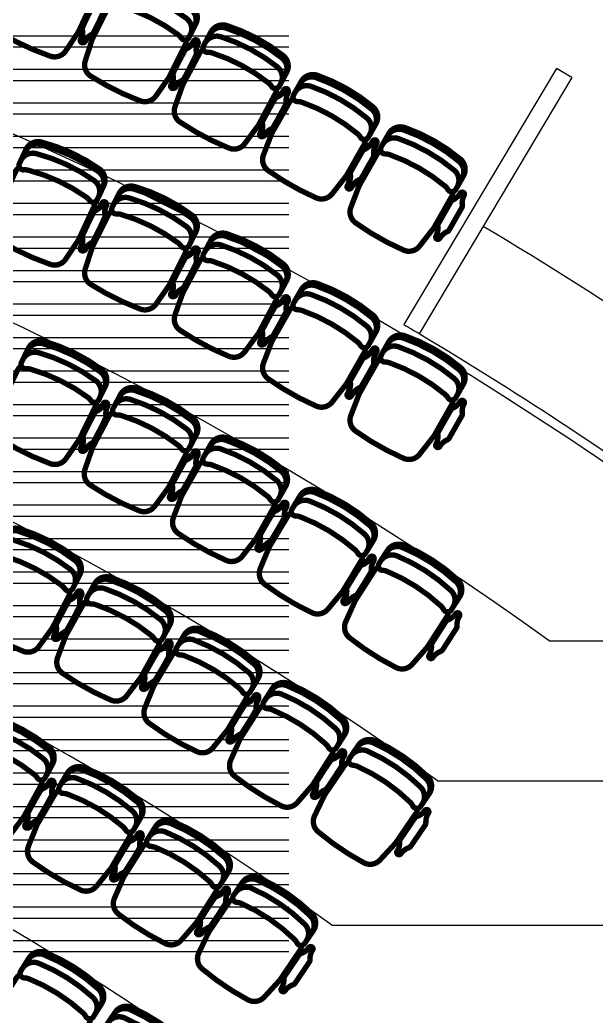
# Model space of a CAD drawing. Header units: metres. Extents: x -331 to 2982, y 362 to 2539.
# Drawn here: x 855.01 to 858.23, y 982.94 to 988.52 of the extents above; entities that cross this region are included whole.
import ezdxf

# ---------------------------------------------------------------- set-up
doc = ezdxf.new("R2010")
doc.units = ezdxf.units.M
doc.layers.add('Pis', color=251, linetype='Continuous')
doc.layers.add('Renato', color=7, linetype='Continuous')

msp = doc.modelspace()

# ---------------------------------------------------------------- hatches: boundary and pattern name
at = {"layer": 'Renato'}
h = msp.add_hatch(dxfattribs=at)
h.set_pattern_fill('ANSI32', color=256, scale=0.5, angle=135)
h.set_pattern_definition([(180, (839.86678, 988.55278), (-1e-17, -0.1875), []), (180, (839.80428, 988.61528), (-1e-17, -0.1875), [])])
h.paths.add_polyline_path([(852.3668, 988.5528), (856.5168, 988.5528), (856.5168, 983.2157), (852.3668, 983.2157)])

# ---------------------------------------------------------------- linework, layer by layer
at = {"layer": 'Pis'}
for p, q in [((857.9709, 985.0423), (858.898, 985.0423)), ((857.3467, 984.2595), (858.893, 984.2595)), ((857.3467, 984.2595), (858.893, 984.2595)), ((856.7567, 983.4521), (858.893, 983.4521)), ((856.7567, 983.4521), (858.893, 983.4521))]:
    msp.add_line(p, q, dxfattribs=at)
at = {"layer": 'Pis', "const_width": 0.03}
for points in [[(855.4291, 988.6622, -0.149389), (855.425, 988.6333), (855.3438, 988.4587, -0.03724), (855.3365, 988.4457), (855.2689, 988.3435, -0.342214), (855.1819, 988.314, -0.051556), (854.9022, 988.4442, -0.342214), (854.8687, 988.5298), (854.9033, 988.6473, -0.03724), (854.9086, 988.6612), (854.9898, 988.8358, -0.149389), (855.0094, 988.8575)], [(855.9648, 988.4327, 0.36261), (855.9426, 988.5263, 0.08991), (855.6233, 988.6855, 0.36261), (855.5352, 988.6469)], [(855.9898, 988.4829, 0.36261), (855.9676, 988.5764, 0.08991), (855.6483, 988.7356, 0.36261), (855.5602, 988.6971)], [(855.9416, 988.4053, -0.149389), (855.9367, 988.3764), (855.8508, 988.2041, -0.03724), (855.8432, 988.1914), (855.7729, 988.091, -0.342214), (855.6851, 988.0639, -0.051556), (855.409, 988.2015, -0.342214), (855.3778, 988.288), (855.4156, 988.4046, -0.03724), (855.4213, 988.4183), (855.5072, 988.5906, -0.149389), (855.5273, 988.6118)], [(856.4968, 988.21, 0.36261), (856.4772, 988.3041, 0.08991), (856.1623, 988.4719, 0.36261), (856.0732, 988.4357)], [(856.4705, 988.1606, 0.36261), (856.4508, 988.2547, 0.08991), (856.136, 988.4224, 0.36261), (856.0469, 988.3863)], [(856.4465, 988.1337, -0.149389), (856.4409, 988.1051), (856.3504, 987.9351, -0.03724), (856.3424, 987.9226), (856.2694, 987.8242, -0.342214), (856.1809, 987.7994, -0.051556), (855.9086, 987.9445, -0.342214), (855.8798, 988.0318), (855.9208, 988.1473, -0.03724), (855.9268, 988.1609), (856.0173, 988.3308, -0.149389), (856.038, 988.3514)], [(856.9959, 987.9228, 0.36261), (856.9788, 988.0174, 0.08991), (856.6686, 988.1937, 0.36261), (856.5786, 988.1599)], [(856.9682, 987.8741, 0.36261), (856.9511, 987.9687, 0.08991), (856.6409, 988.1449, 0.36261), (856.5509, 988.1112)], [(856.9436, 987.848, -0.149389), (856.9372, 987.8194), (856.8421, 987.652, -0.03724), (856.8338, 987.6397), (856.7581, 987.5433, -0.342214), (856.669, 987.5209, -0.051556), (856.4007, 987.6733, -0.342214), (856.3743, 987.7613), (856.4183, 987.8757, -0.03724), (856.4247, 987.8891), (856.5198, 988.0565, -0.149389), (856.5411, 988.0766)], [(857.4848, 987.6303, 0.36261), (857.4676, 987.7249, 0.08991), (857.1574, 987.9012, 0.36261), (857.0674, 987.8674)], [(857.4571, 987.5816, 0.36261), (857.44, 987.6762, 0.08991), (857.1298, 987.8524, 0.36261), (857.0397, 987.8187)], [(855.4752, 987.5761, 0.36261), (855.4504, 987.669, 0.08991), (855.127, 987.8195, 0.36261), (855.04, 987.7786)], [(855.4515, 987.5253, 0.36261), (855.4268, 987.6182, 0.08991), (855.1034, 987.7687, 0.36261), (855.0164, 987.7278)], [(857.4324, 987.5555, -0.149389), (857.426, 987.5269), (857.3309, 987.3595, -0.03724), (857.3226, 987.3472), (857.2469, 987.2508, -0.342214), (857.1578, 987.2284, -0.051556), (856.8896, 987.3808, -0.342214), (856.8631, 987.4688), (856.9072, 987.5832, -0.03724), (856.9136, 987.5966), (857.0087, 987.764, -0.149389), (857.0299, 987.7841)], [(855.4291, 987.4972, -0.149389), (855.425, 987.4683), (855.3438, 987.2937, -0.03724), (855.3365, 987.2807), (855.2689, 987.1785, -0.342214), (855.1819, 987.149, -0.051556), (854.9022, 987.2792, -0.342214), (854.8687, 987.3648), (854.9033, 987.4823, -0.03724), (854.9086, 987.4962), (854.9898, 987.6708, -0.149389), (855.0094, 987.6925)], [(855.9898, 987.3179, 0.36261), (855.9676, 987.4114, 0.08991), (855.6483, 987.5706, 0.36261), (855.5602, 987.5321)], [(855.9648, 987.2677, 0.36261), (855.9426, 987.3613, 0.08991), (855.6233, 987.5205, 0.36261), (855.5352, 987.4819)], [(855.9416, 987.2403, -0.149389), (855.9367, 987.2115), (855.8508, 987.0391, -0.03724), (855.8432, 987.0264), (855.7729, 986.926, -0.342214), (855.6851, 986.8989, -0.051556), (855.409, 987.0365, -0.342214), (855.3778, 987.123), (855.4156, 987.2396, -0.03724), (855.4213, 987.2533), (855.5072, 987.4257, -0.149389), (855.5273, 987.4469)], [(856.4968, 987.045, 0.36261), (856.4772, 987.1391, 0.08991), (856.1623, 987.3069, 0.36261), (856.0732, 987.2708)], [(856.4705, 986.9956, 0.36261), (856.4508, 987.0897, 0.08991), (856.136, 987.2575, 0.36261), (856.0469, 987.2213)], [(856.4465, 986.9688, -0.149389), (856.4409, 986.9401), (856.3504, 986.7702, -0.03724), (856.3424, 986.7576), (856.2694, 986.6592, -0.342214), (856.1809, 986.6344, -0.051556), (855.9086, 986.7795, -0.342214), (855.8798, 986.8668), (855.9208, 986.9823, -0.03724), (855.9268, 986.9959), (856.0173, 987.1658, -0.149389), (856.038, 987.1865)], [(856.9959, 986.7578, 0.36261), (856.9788, 986.8524, 0.08991), (856.6686, 987.0287, 0.36261), (856.5786, 986.9949)], [(856.9682, 986.7091, 0.36261), (856.9511, 986.8037, 0.08991), (856.6409, 986.98, 0.36261), (856.5509, 986.9462)], [(856.9436, 986.683, -0.149389), (856.9372, 986.6544), (856.8421, 986.487, -0.03724), (856.8338, 986.4747), (856.7581, 986.3783, -0.342214), (856.669, 986.3559, -0.051556), (856.4007, 986.5083, -0.342214), (856.3743, 986.5963), (856.4183, 986.7107, -0.03724), (856.4247, 986.7241), (856.5198, 986.8915, -0.149389), (856.5411, 986.9116)], [(857.4848, 986.4653, 0.36261), (857.4676, 986.5599, 0.08991), (857.1574, 986.7362, 0.36261), (857.0674, 986.7024)], [(855.4842, 986.4547, 0.36261), (855.4613, 986.5481, 0.08991), (855.141, 986.7051, 0.36261), (855.0532, 986.666)], [(857.4571, 986.4166, 0.36261), (857.44, 986.5112, 0.08991), (857.1298, 986.6874, 0.36261), (857.0397, 986.6537)], [(855.4595, 986.4044, 0.36261), (855.4366, 986.4978, 0.08991), (855.1163, 986.6548, 0.36261), (855.0285, 986.6157)], [(855.4364, 986.3768, -0.149389), (855.4318, 986.3479), (855.3471, 986.175, -0.03724), (855.3395, 986.1622), (855.2699, 986.0614, -0.342214), (855.1823, 986.0336, -0.051556), (854.9052, 986.1694, -0.342214), (854.8735, 986.2557), (854.9105, 986.3725, -0.03724), (854.9161, 986.3863), (855.0008, 986.5592, -0.149389), (855.0208, 986.5805)], [(857.4324, 986.3905, -0.149389), (857.426, 986.3619), (857.3309, 986.1945, -0.03724), (857.3226, 986.1822), (857.2469, 986.0858, -0.342214), (857.1578, 986.0634, -0.051556), (856.8896, 986.2158, -0.342214), (856.8631, 986.3038), (856.9072, 986.4182, -0.03724), (856.9136, 986.4316), (857.0087, 986.599, -0.149389), (857.0299, 986.6191)], [(855.992, 986.1826, 0.36261), (855.9718, 986.2766, 0.08991), (855.6561, 986.4428, 0.36261), (855.5672, 986.4062)], [(855.9659, 986.133, 0.36261), (855.9457, 986.227, 0.08991), (855.63, 986.3932, 0.36261), (855.5411, 986.3566)], [(855.9421, 986.1061, -0.149389), (855.9366, 986.0774), (855.8469, 985.907, -0.03724), (855.8391, 985.8944), (855.7665, 985.7956, -0.342214), (855.6782, 985.7704, -0.051556), (855.4051, 985.9141, -0.342214), (855.3759, 986.0012), (855.4162, 986.1169, -0.03724), (855.4222, 986.1305), (855.5118, 986.3009, -0.149389), (855.5324, 986.3217)], [(856.4641, 985.8465, 0.36261), (856.4466, 985.941, 0.08991), (856.1358, 986.1162, 0.36261), (856.0459, 986.0821)], [(856.4916, 985.8953, 0.36261), (856.4741, 985.9899, 0.08991), (856.1633, 986.165, 0.36261), (856.0734, 986.1309)], [(856.4395, 985.8203, -0.149389), (856.4332, 985.7917), (856.3387, 985.624, -0.03724), (856.3305, 985.6116), (856.2551, 985.5149, -0.342214), (856.1661, 985.4922, -0.051556), (855.8973, 985.6437, -0.342214), (855.8705, 985.7316), (855.9142, 985.8461, -0.03724), (855.9205, 985.8596), (856.015, 986.0273, -0.149389), (856.0362, 986.0475)], [(856.9821, 985.5932, 0.36261), (856.9674, 985.6882, 0.08991), (856.6617, 985.8722, 0.36261), (856.5709, 985.8407)], [(856.9533, 985.5452, 0.36261), (856.9385, 985.6402, 0.08991), (856.6328, 985.8242, 0.36261), (856.542, 985.7927)], [(856.9279, 985.5197, -0.149389), (856.9208, 985.4913), (856.8216, 985.3264, -0.03724), (856.813, 985.3142), (856.7349, 985.2198, -0.342214), (856.6452, 985.1996, -0.051556), (856.3809, 985.3587, -0.342214), (856.3567, 985.4474), (856.4036, 985.5606, -0.03724), (856.4103, 985.5739), (856.5096, 985.7388, -0.149389), (856.5313, 985.7584)], [(855.3406, 985.3988, 0.36261), (855.3197, 985.4927, 0.08991), (855.0026, 985.6562, 0.36261), (854.914, 985.6188)], [(855.3149, 985.349, 0.36261), (855.294, 985.4429, 0.08991), (854.9769, 985.6064, 0.36261), (854.8883, 985.569)], [(857.4634, 985.2765, 0.36261), (857.4514, 985.3719, 0.08991), (857.1511, 985.5646, 0.36261), (857.0594, 985.5357)], [(855.2913, 985.3219, -0.149389), (855.2861, 985.2931), (855.1979, 985.122, -0.03724), (855.1901, 985.1093), (855.1184, 985.01, -0.342214), (855.0302, 984.984, -0.051556), (854.756, 985.1254, -0.342214), (854.726, 985.2123), (854.7654, 985.3283, -0.03724), (854.7712, 985.342), (854.8595, 985.5131, -0.149389), (854.8799, 985.5341)], [(857.4331, 985.2294, 0.36261), (857.4211, 985.3248, 0.08991), (857.1208, 985.5174, 0.36261), (857.0291, 985.4886)], [(857.4071, 985.2046, -0.149389), (857.3992, 985.1764), (857.2952, 985.0144, -0.03724), (857.2863, 985.0025), (857.2055, 984.9103, -0.342214), (857.1153, 984.8928, -0.051556), (856.8556, 985.0593, -0.342214), (856.834, 985.1486), (856.8841, 985.2605, -0.03724), (856.8912, 985.2736), (856.9952, 985.4356, -0.149389), (857.0174, 985.4545)], [(855.8431, 985.1163, 0.36261), (855.825, 985.2107, 0.08991), (855.513, 985.3837, 0.36261), (855.4233, 985.349)], [(855.8159, 985.0673, 0.36261), (855.7978, 985.1617, 0.08991), (855.4858, 985.3347, 0.36261), (855.3961, 985.3)], [(855.7915, 985.0408, -0.149389), (855.7854, 985.0123), (855.692, 984.8439, -0.03724), (855.6839, 984.8314), (855.6092, 984.7343, -0.342214), (855.5203, 984.711, -0.051556), (855.2505, 984.8606, -0.342214), (855.2231, 984.9484), (855.266, 985.0632, -0.03724), (855.2722, 985.0767), (855.3656, 985.245, -0.149389), (855.3866, 985.2653)], [(856.3363, 984.8179, 0.36261), (856.3211, 984.9128, 0.08991), (856.0144, 985.0952, 0.36261), (855.9237, 985.0632)], [(856.3077, 984.7697, 0.36261), (856.2924, 984.8646, 0.08991), (855.9858, 985.047, 0.36261), (855.8951, 985.0151)], [(856.2825, 984.7441, -0.149389), (856.2755, 984.7157), (856.1771, 984.5502, -0.03724), (856.1686, 984.538), (856.091, 984.4431, -0.342214), (856.0014, 984.4225, -0.051556), (855.7362, 984.5802, -0.342214), (855.7116, 984.6688), (855.7579, 984.7822, -0.03724), (855.7645, 984.7955), (855.863, 984.961, -0.149389), (855.8846, 984.9807)], [(856.8197, 984.5041, 0.36261), (856.8074, 984.5994, 0.08991), (856.5064, 984.791, 0.36261), (856.4148, 984.7618)], [(856.7896, 984.4568, 0.36261), (856.7773, 984.5521, 0.08991), (856.4763, 984.7437, 0.36261), (856.3847, 984.7145)], [(856.7637, 984.4319, -0.149389), (856.7559, 984.4037), (856.6525, 984.2413, -0.03724), (856.6436, 984.2294), (856.5632, 984.1369, -0.342214), (856.473, 984.119, -0.051556), (856.2128, 984.2847, -0.342214), (856.1908, 984.3739), (856.2405, 984.4859, -0.03724), (856.2475, 984.499), (856.3509, 984.6615, -0.149389), (856.3731, 984.6805)], [(855.1608, 984.2902, 0.36261), (855.1419, 984.3844, 0.08991), (854.8286, 984.5549, 0.36261), (854.7392, 984.5195)], [(855.1876, 984.3394, 0.36261), (855.1687, 984.4336, 0.08991), (854.8553, 984.6041, 0.36261), (854.7659, 984.5688)], [(855.1366, 984.2635, -0.149389), (855.1308, 984.2349), (855.0387, 984.0658, -0.03724), (855.0307, 984.0533), (854.9568, 983.9555, -0.342214), (854.8681, 983.9315, -0.051556), (854.5971, 984.0789, -0.342214), (854.569, 984.1665), (854.611, 984.2816, -0.03724), (854.6171, 984.2952), (854.7091, 984.4643, -0.149389), (854.73, 984.4848)], [(857.293, 984.175, 0.36261), (857.2835, 984.2707, 0.08991), (856.9885, 984.4712, 0.36261), (856.896, 984.4449)], [(857.2615, 984.1287, 0.36261), (857.252, 984.2244, 0.08991), (856.957, 984.4249, 0.36261), (856.8645, 984.3985)], [(857.2348, 984.1046, -0.149389), (857.2262, 984.0767), (857.1179, 983.9174, -0.03724), (857.1087, 983.9058), (857.0255, 983.8158, -0.342214), (856.9349, 983.8006, -0.051556), (856.6797, 983.9741, -0.342214), (856.6604, 984.0639), (856.7135, 984.1744, -0.03724), (856.721, 984.1873), (856.8292, 984.3465, -0.149389), (856.852, 984.3648)], [(855.6837, 984.0455, 0.36261), (855.6678, 984.1403, 0.08991), (855.36, 984.3207, 0.36261), (855.2696, 984.2882)], [(855.6553, 983.9972, 0.36261), (855.6395, 984.092, 0.08991), (855.3317, 984.2724, 0.36261), (855.2412, 984.2399)], [(855.6303, 983.9713, -0.149389), (855.6235, 983.9429), (855.5261, 983.7768, -0.03724), (855.5177, 983.7646), (855.4407, 983.6692, -0.342214), (855.3513, 983.6481, -0.051556), (855.0851, 983.8041, -0.342214), (855.0599, 983.8924), (855.1055, 984.0062, -0.03724), (855.112, 984.0196), (855.2094, 984.1857, -0.149389), (855.2309, 984.2055)], [(856.1694, 983.7352, 0.36261), (856.1566, 983.8305, 0.08991), (855.8548, 984.0207, 0.36261), (855.7633, 983.9911)], [(856.1396, 983.6878, 0.36261), (856.1268, 983.7831, 0.08991), (855.8249, 983.9733, 0.36261), (855.7335, 983.9437)], [(856.1137, 983.6628, -0.149389), (856.1061, 983.6346), (856.0034, 983.4717, -0.03724), (855.9946, 983.4597), (855.9146, 983.3669, -0.342214), (855.8245, 983.3486, -0.051556), (855.5635, 983.5131, -0.342214), (855.5411, 983.6022), (855.5903, 983.7144, -0.03724), (855.5973, 983.7276), (855.6999, 983.8905, -0.149389), (855.7221, 983.9096)], [(856.6449, 983.4086, 0.36261), (856.6351, 983.5042, 0.08991), (856.3395, 983.7039, 0.36261), (856.2471, 983.6773)], [(856.6135, 983.3622, 0.36261), (856.6038, 983.4578, 0.08991), (856.3082, 983.6575, 0.36261), (856.2158, 983.6309)], [(856.5869, 983.338, -0.149389), (856.5783, 983.3101), (856.4705, 983.1505, -0.03724), (856.4613, 983.1388), (856.3784, 983.0486, -0.342214), (856.2878, 983.0332, -0.051556), (856.0322, 983.2059, -0.342214), (856.0126, 983.2957), (856.0654, 983.4063, -0.03724), (856.0728, 983.4192), (856.1806, 983.5788, -0.149389), (856.2033, 983.5971)], [(855.462, 983.0002, 0.36261), (855.4491, 983.0954, 0.08991), (855.1471, 983.2853, 0.36261), (855.0556, 983.2556)], [(855.4322, 982.9527, 0.36261), (855.4193, 983.048, 0.08991), (855.1172, 983.2379, 0.36261), (855.0258, 983.2082)], [(855.4063, 982.9277, -0.149389), (855.3987, 982.8995), (855.2962, 982.7365, -0.03724), (855.2874, 982.7245), (855.2075, 982.6316, -0.342214), (855.1174, 982.6132, -0.051556), (854.8563, 982.7774, -0.342214), (854.8338, 982.8665), (854.8829, 982.9788, -0.03724), (854.8899, 982.992), (854.9923, 983.155, -0.149389), (855.0144, 983.1741)], [(855.9343, 982.6828, 0.36261), (855.9247, 982.7785, 0.08991), (855.6292, 982.9785, 0.36261), (855.5368, 982.952)], [(855.9029, 982.6364, 0.36261), (855.8932, 982.7321, 0.08991), (855.5978, 982.9321, 0.36261), (855.5054, 982.9056)]]:
    msp.add_lwpolyline(points, format="xyb", dxfattribs=at)
for points in [[(855.5775, 988.5935, -0.08991), (855.8967, 988.4343, -0.086278), (855.9144, 988.4157, 0.57735), (855.9576, 988.4183), (855.9965, 988.4963, 0.36261), (855.9743, 988.5898, 0.08991), (855.655, 988.749, 0.36261), (855.5669, 988.7105), (855.5281, 988.6325, 0.57735), (855.5519, 988.5964, -0.086278)], [(855.414, 988.4354, 0.164851), (855.4231, 988.4445), (855.4874, 988.5734, 0.164851), (855.4892, 988.5862, -0.162089), (855.4965, 988.642, 1), (855.4741, 988.6532, -0.162089), (855.4339, 988.6137, 0.164851), (855.4248, 988.6047), (855.3605, 988.4757, 0.164851), (855.3587, 988.463, -0.162089), (855.3514, 988.4071, 1), (855.3738, 988.3959, -0.162089)], [(855.3631, 988.4765), (855.4239, 988.6071, -0.164851), (855.4327, 988.6164, 0.162089), (855.4719, 988.657, -1), (855.4945, 988.6464, 0.162089), (855.4887, 988.5903, -0.164851), (855.4873, 988.5776), (855.4265, 988.4469, -0.164851), (855.4177, 988.4376, 0.162089), (855.3785, 988.3971, -1), (855.3559, 988.4076, 0.162089), (855.3617, 988.4637, -0.164851)], [(856.0877, 988.3318, -0.08991), (856.4025, 988.164, -0.086278), (856.4196, 988.1449, 0.57735), (856.4629, 988.1463), (856.5039, 988.2232, 0.36261), (856.4842, 988.3174, 0.08991), (856.1694, 988.4851, 0.36261), (856.0803, 988.449), (856.0393, 988.3721, 0.57735), (856.0622, 988.3353, -0.086278)], [(855.8706, 988.2213), (855.9349, 988.3503, -0.164851), (855.944, 988.3594, 0.162089), (855.9842, 988.3988, -1), (856.0066, 988.3877, 0.162089), (855.9993, 988.3318, -0.164851), (855.9975, 988.3191), (855.9332, 988.1901, -0.164851), (855.9241, 988.1811, 0.162089), (855.8839, 988.1416, -1), (855.8615, 988.1527, 0.162089), (855.8688, 988.2086, -0.164851)], [(855.92, 988.1782, 0.164851), (855.9293, 988.187), (855.9971, 988.3141, 0.164851), (855.9992, 988.3268, -0.162089), (856.008, 988.3825, 1), (855.986, 988.3942, -0.162089), (855.9447, 988.3558, 0.164851), (855.9353, 988.3471), (855.8676, 988.2199, 0.164851), (855.8655, 988.2072, -0.162089), (855.8566, 988.1515, 1), (855.8787, 988.1398, -0.162089)], [(856.5902, 988.0556, -0.08991), (856.9004, 987.8794, -0.086278), (856.917, 987.8598, 0.57735), (856.9603, 987.8601), (857.0033, 987.9359, 0.36261), (856.9862, 988.0305, 0.08991), (856.676, 988.2067, 0.36261), (856.586, 988.173), (856.5429, 988.0972, 0.57735), (856.5648, 988.0599, -0.086278)], [(856.4184, 987.9066, 0.164851), (856.428, 987.9151), (856.4992, 988.0404, 0.164851), (856.5016, 988.053, -0.162089), (856.5119, 988.1084, 1), (856.4902, 988.1208, -0.162089), (856.4479, 988.0835, 0.164851), (856.4383, 988.075), (856.3671, 987.9497, 0.164851), (856.3647, 987.9371, -0.162089), (856.3544, 987.8817, 1), (856.3761, 987.8693, -0.162089)], [(856.3706, 987.9518), (856.4384, 988.079, -0.164851), (856.4477, 988.0878, 0.162089), (856.489, 988.1262, -1), (856.5111, 988.1144, 0.162089), (856.5022, 988.0587, -0.164851), (856.5001, 988.0461), (856.4324, 987.9189, -0.164851), (856.423, 987.9101, 0.162089), (856.3817, 987.8717, -1), (856.3597, 987.8835, 0.162089), (856.3685, 987.9391, -0.164851)], [(857.079, 987.7631, -0.08991), (857.3892, 987.5869, -0.086278), (857.4058, 987.5673, 0.57735), (857.4491, 987.5676), (857.4922, 987.6434, 0.36261), (857.475, 987.738, 0.08991), (857.1648, 987.9142, 0.36261), (857.0748, 987.8805), (857.0318, 987.8047, 0.57735), (857.0537, 987.7673, -0.086278)], [(855.06, 987.6756, -0.08991), (855.3835, 987.5251, -0.086278), (855.4016, 987.5069, 0.57735), (855.4447, 987.5107), (855.4815, 987.5897, 0.36261), (855.4568, 987.6826, 0.08991), (855.1333, 987.8331, 0.36261), (855.0463, 987.7922), (855.0096, 987.7132, 0.57735), (855.0344, 987.6778, -0.086278)], [(856.9072, 987.6141, 0.164851), (856.9168, 987.6226), (856.988, 987.7479, 0.164851), (856.9904, 987.7605, -0.162089), (857.0008, 987.8159, 1), (856.979, 987.8283, -0.162089), (856.9367, 987.791, 0.164851), (856.9271, 987.7825), (856.856, 987.6572, 0.164851), (856.8535, 987.6446, -0.162089), (856.8432, 987.5892, 1), (856.8649, 987.5768, -0.162089)], [(856.8627, 987.6681), (856.9339, 987.7934, -0.164851), (856.9435, 987.802, 0.162089), (856.9858, 987.8392, -1), (857.0075, 987.8269, 0.162089), (856.9972, 987.7715, -0.164851), (856.9948, 987.7589), (856.9236, 987.6336, -0.164851), (856.914, 987.625, 0.162089), (856.8717, 987.5878, -1), (856.85, 987.6001, 0.162089), (856.8603, 987.6555, -0.164851)], [(855.5775, 987.4285, -0.08991), (855.8967, 987.2693, -0.086278), (855.9144, 987.2507, 0.57735), (855.9576, 987.2533), (855.9965, 987.3313, 0.36261), (855.9743, 987.4248, 0.08991), (855.655, 987.584, 0.36261), (855.5669, 987.5455), (855.5281, 987.4675, 0.57735), (855.5519, 987.4314, -0.086278)], [(857.3516, 987.3756), (857.4228, 987.5009, -0.164851), (857.4323, 987.5095, 0.162089), (857.4746, 987.5467, -1), (857.4964, 987.5344, 0.162089), (857.486, 987.479, -0.164851), (857.4836, 987.4664), (857.4124, 987.3411, -0.164851), (857.4028, 987.3325, 0.162089), (857.3605, 987.2953, -1), (857.3388, 987.3076, 0.162089), (857.3491, 987.363, -0.164851)], [(855.414, 987.2704, 0.164851), (855.4231, 987.2795), (855.4874, 987.4084, 0.164851), (855.4892, 987.4212, -0.162089), (855.4965, 987.4771, 1), (855.4741, 987.4882, -0.162089), (855.4339, 987.4487, 0.164851), (855.4248, 987.4397), (855.3605, 987.3107, 0.164851), (855.3587, 987.298, -0.162089), (855.3514, 987.2421, 1), (855.3738, 987.231, -0.162089)], [(855.3631, 987.3115), (855.4239, 987.4421, -0.164851), (855.4327, 987.4514, 0.162089), (855.4719, 987.492, -1), (855.4945, 987.4814, 0.162089), (855.4887, 987.4254, -0.164851), (855.4873, 987.4126), (855.4265, 987.2819, -0.164851), (855.4177, 987.2726, 0.162089), (855.3785, 987.2321, -1), (855.3559, 987.2426, 0.162089), (855.3617, 987.2987, -0.164851)], [(856.0877, 987.1668, -0.08991), (856.4025, 986.999, -0.086278), (856.4196, 986.9799, 0.57735), (856.4629, 986.9813), (856.5039, 987.0583, 0.36261), (856.4842, 987.1524, 0.08991), (856.1694, 987.3201, 0.36261), (856.0803, 987.284), (856.0393, 987.2071, 0.57735), (856.0622, 987.1703, -0.086278)], [(855.92, 987.0132, 0.164851), (855.9293, 987.022), (855.9971, 987.1491, 0.164851), (855.9992, 987.1618, -0.162089), (856.008, 987.2175, 1), (855.986, 987.2292, -0.162089), (855.9447, 987.1909, 0.164851), (855.9353, 987.1821), (855.8676, 987.0549, 0.164851), (855.8655, 987.0422, -0.162089), (855.8566, 986.9865, 1), (855.8787, 986.9748, -0.162089)], [(855.8706, 987.0564), (855.9349, 987.1853, -0.164851), (855.944, 987.1944, 0.162089), (855.9842, 987.2338, -1), (856.0066, 987.2227, 0.162089), (855.9993, 987.1668, -0.164851), (855.9975, 987.1541), (855.9332, 987.0251, -0.164851), (855.9241, 987.0161, 0.162089), (855.8839, 986.9766, -1), (855.8615, 986.9877, 0.162089), (855.8688, 987.0436, -0.164851)], [(856.5902, 986.8906, -0.08991), (856.9004, 986.7144, -0.086278), (856.917, 986.6948, 0.57735), (856.9603, 986.6951), (857.0033, 986.7709, 0.36261), (856.9862, 986.8655, 0.08991), (856.676, 987.0417, 0.36261), (856.586, 987.008), (856.5429, 986.9322, 0.57735), (856.5648, 986.8949, -0.086278)], [(856.4184, 986.7416, 0.164851), (856.428, 986.7501), (856.4992, 986.8754, 0.164851), (856.5016, 986.888, -0.162089), (856.5119, 986.9434, 1), (856.4902, 986.9558, -0.162089), (856.4479, 986.9185, 0.164851), (856.4383, 986.91), (856.3671, 986.7847, 0.164851), (856.3647, 986.7721, -0.162089), (856.3544, 986.7167, 1), (856.3761, 986.7043, -0.162089)], [(856.3706, 986.7868), (856.4384, 986.914, -0.164851), (856.4477, 986.9228, 0.162089), (856.489, 986.9612, -1), (856.5111, 986.9494, 0.162089), (856.5022, 986.8938, -0.164851), (856.5001, 986.8811), (856.4324, 986.7539, -0.164851), (856.423, 986.7451, 0.162089), (856.3817, 986.7067, -1), (856.3597, 986.7185, 0.162089), (856.3685, 986.7742, -0.164851)], [(857.079, 986.5981, -0.08991), (857.3892, 986.4219, -0.086278), (857.4058, 986.4023, 0.57735), (857.4491, 986.4026), (857.4922, 986.4784, 0.36261), (857.475, 986.573, 0.08991), (857.1648, 986.7492, 0.36261), (857.0748, 986.7155), (857.0318, 986.6397, 0.57735), (857.0537, 986.6024, -0.086278)], [(855.0711, 986.5626, -0.08991), (855.3914, 986.4055, -0.086278), (855.4092, 986.387, 0.57735), (855.4524, 986.3899), (855.4908, 986.4682, 0.36261), (855.4679, 986.5615, 0.08991), (855.1476, 986.7186, 0.36261), (855.0598, 986.6794), (855.0214, 986.6012, 0.57735), (855.0455, 986.5652, -0.086278)], [(856.8627, 986.5031), (856.9339, 986.6285, -0.164851), (856.9435, 986.637, 0.162089), (856.9858, 986.6742, -1), (857.0075, 986.6619, 0.162089), (856.9972, 986.6065, -0.164851), (856.9948, 986.5939), (856.9236, 986.4686, -0.164851), (856.914, 986.46, 0.162089), (856.8717, 986.4228, -1), (856.85, 986.4351, 0.162089), (856.8603, 986.4905, -0.164851)], [(856.9072, 986.4491, 0.164851), (856.9168, 986.4576), (856.988, 986.5829, 0.164851), (856.9904, 986.5955, -0.162089), (857.0008, 986.6509, 1), (856.979, 986.6633, -0.162089), (856.9367, 986.626, 0.164851), (856.9271, 986.6175), (856.856, 986.4922, 0.164851), (856.8535, 986.4796, -0.162089), (856.8432, 986.4242, 1), (856.8649, 986.4118, -0.162089)], [(855.5822, 986.3023, -0.08991), (855.8979, 986.1361, -0.086278), (855.9151, 986.1171, 0.57735), (855.9584, 986.1188), (855.999, 986.1959, 0.36261), (855.9788, 986.2899, 0.08991), (855.6631, 986.456, 0.36261), (855.5742, 986.4194), (855.5336, 986.3423, 0.57735), (855.5567, 986.3057, -0.086278)], [(855.4153, 986.1478, 0.164851), (855.4246, 986.1566), (855.4917, 986.2842, 0.164851), (855.4937, 986.2968, -0.162089), (855.5023, 986.3525, 1), (855.4802, 986.3642, -0.162089), (855.4391, 986.3256, 0.164851), (855.4298, 986.3167), (855.3627, 986.1892, 0.164851), (855.3606, 986.1765, -0.162089), (855.3521, 986.1208, 1), (855.3742, 986.1092, -0.162089)], [(855.3667, 986.1924), (855.4301, 986.3218, -0.164851), (855.4392, 986.3309, 0.162089), (855.4791, 986.3706, -1), (855.5016, 986.3596, 0.162089), (855.4946, 986.3037, -0.164851), (855.493, 986.291), (855.4296, 986.1616, -0.164851), (855.4205, 986.1525, 0.162089), (855.3805, 986.1127, -1), (855.3581, 986.1237, 0.162089), (855.3651, 986.1796, -0.164851)], [(857.3516, 986.2106), (857.4228, 986.3359, -0.164851), (857.4323, 986.3445, 0.162089), (857.4746, 986.3817, -1), (857.4964, 986.3694, 0.162089), (857.486, 986.314, -0.164851), (857.4836, 986.3014), (857.4124, 986.1761, -0.164851), (857.4028, 986.1675, 0.162089), (857.3605, 986.1303, -1), (857.3388, 986.1426, 0.162089), (857.3491, 986.198, -0.164851)], [(856.0854, 986.0267, -0.08991), (856.3962, 985.8515, -0.086278), (856.4129, 985.832, 0.57735), (856.4562, 985.8325), (856.499, 985.9084, 0.36261), (856.4815, 986.0029, 0.08991), (856.1707, 986.178, 0.36261), (856.0808, 986.144), (856.038, 986.0681, 0.57735), (856.06, 986.0308, -0.086278)], [(855.9141, 985.877, 0.164851), (855.9237, 985.8856), (855.9944, 986.0111, 0.164851), (855.9968, 986.0237, -0.162089), (856.0069, 986.0792, 1), (855.9852, 986.0915, -0.162089), (855.943, 986.0541, 0.164851), (855.9334, 986.0455), (855.8627, 985.9199, 0.164851), (855.8603, 985.9073, -0.162089), (855.8502, 985.8519, 1), (855.872, 985.8396, -0.162089)], [(855.8671, 985.9238), (855.9342, 986.0513, -0.164851), (855.9435, 986.0601, 0.162089), (855.9846, 986.0987, -1), (856.0067, 986.0871, 0.162089), (855.9982, 986.0314, -0.164851), (855.9961, 986.0187), (855.929, 985.8912, -0.164851), (855.9197, 985.8823, 0.162089), (855.8786, 985.8437, -1), (855.8565, 985.8554, 0.162089), (855.8651, 985.9111, -0.164851)], [(856.5799, 985.7362, -0.08991), (856.8855, 985.5522, -0.086278), (856.9016, 985.5322, 0.57735), (856.9449, 985.5314), (856.9899, 985.6061, 0.36261), (856.9751, 985.7011, 0.08991), (856.6694, 985.885, 0.36261), (856.5786, 985.8536), (856.5337, 985.7789, 0.57735), (856.5546, 985.741, -0.086278)], [(856.4044, 985.5915, 0.164851), (856.4142, 985.5998), (856.4885, 985.7232, 0.164851), (856.4912, 985.7358, -0.162089), (856.503, 985.7909, 1), (856.4815, 985.8038, -0.162089), (856.4383, 985.7676, 0.164851), (856.4285, 985.7593), (856.3542, 985.6359, 0.164851), (856.3515, 985.6233, -0.162089), (856.3398, 985.5682, 1), (856.3612, 985.5553, -0.162089)], [(856.3593, 985.6401), (856.43, 985.7657, -0.164851), (856.4396, 985.7743, 0.162089), (856.4818, 985.8117, -1), (856.5036, 985.7994, 0.162089), (856.4934, 985.744, -0.164851), (856.491, 985.7313), (856.4203, 985.6058, -0.164851), (856.4107, 985.5972, 0.162089), (856.3686, 985.5598, -1), (856.3468, 985.5721, 0.162089), (856.3569, 985.6275, -0.164851)], [(854.9298, 985.5151, -0.08991), (855.2469, 985.3516, -0.086278), (855.2643, 985.3327, 0.57735), (855.3075, 985.3347), (855.3475, 985.4122, 0.36261), (855.3265, 985.506, 0.08991), (855.0095, 985.6695, 0.36261), (854.9209, 985.6322), (854.8809, 985.5547, 0.57735), (854.9043, 985.5183, -0.086278)], [(857.0654, 985.4309, -0.08991), (857.3656, 985.2383, -0.086278), (857.3812, 985.2178, 0.57735), (857.4244, 985.2158), (857.4715, 985.2892, 0.36261), (857.4595, 985.3846, 0.08991), (857.1592, 985.5772, 0.36261), (857.0675, 985.5483), (857.0204, 985.475, 0.57735), (857.0403, 985.4365, -0.086278)], [(856.8858, 985.2913, 0.164851), (856.8959, 985.2993), (856.9737, 985.4206, 0.164851), (856.9768, 985.4331, -0.162089), (856.9901, 985.4879, 1), (856.969, 985.5014, -0.162089), (856.9248, 985.4664, 0.164851), (856.9148, 985.4584), (856.8369, 985.3371, 0.164851), (856.8338, 985.3247, -0.162089), (856.8205, 985.2699, 1), (856.8416, 985.2564, -0.162089)], [(856.8426, 985.342), (856.9169, 985.4654, -0.164851), (856.9267, 985.4737, 0.162089), (856.9699, 985.5099, -1), (856.9914, 985.497, 0.162089), (856.9796, 985.4419, -0.164851), (856.9769, 985.4293), (856.9026, 985.3059, -0.164851), (856.8928, 985.2976, 0.162089), (856.8496, 985.2614, -1), (856.8281, 985.2743, 0.162089), (856.8399, 985.3294, -0.164851)], [(855.436, 985.2449, -0.08991), (855.748, 985.0718, -0.086278), (855.7648, 985.0524, 0.57735), (855.8081, 985.0532), (855.8503, 985.1294, 0.36261), (855.8322, 985.2238, 0.08991), (855.5202, 985.3968, 0.36261), (855.4306, 985.3622), (855.3883, 985.2859, 0.57735), (855.4106, 985.2488, -0.086278)], [(855.2657, 985.0941, 0.164851), (855.2752, 985.1027), (855.3451, 985.2287, 0.164851), (855.3474, 985.2414, -0.162089), (855.3572, 985.2969, 1), (855.3353, 985.309, -0.162089), (855.2934, 985.2713, 0.164851), (855.2839, 985.2627), (855.214, 985.1366, 0.164851), (855.2117, 985.124, -0.162089), (855.202, 985.0685, 1), (855.2238, 985.0564, -0.162089)], [(855.2178, 985.139), (855.2839, 985.267, -0.164851), (855.2931, 985.276, 0.162089), (855.3339, 985.3149, -1), (855.3561, 985.3034, 0.162089), (855.348, 985.2477, -0.164851), (855.3461, 985.235), (855.2801, 985.1069, -0.164851), (855.2708, 985.098, 0.162089), (855.2301, 985.059, -1), (855.2078, 985.0705, 0.162089), (855.2159, 985.1263, -0.164851)], [(857.3167, 985.0294), (857.3945, 985.1507, -0.164851), (857.4046, 985.1587, 0.162089), (857.4488, 985.1936, -1), (857.4698, 985.1801, 0.162089), (857.4565, 985.1253, -0.164851), (857.4534, 985.1129), (857.3756, 984.9916, -0.164851), (857.3656, 984.9836, 0.162089), (857.3214, 984.9486, -1), (857.3003, 984.9621, 0.162089), (857.3136, 985.0169, -0.164851)], [(855.9333, 984.9587, -0.08991), (856.2399, 984.7764, -0.086278), (856.2561, 984.7564, 0.57735), (856.2994, 984.7559), (856.344, 984.8308, 0.36261), (856.3287, 984.9257, 0.08991), (856.0221, 985.1081, 0.36261), (855.9314, 985.0761), (855.8869, 985.0012, 0.57735), (855.908, 984.9635, -0.086278)], [(855.7586, 984.8131, 0.164851), (855.7683, 984.8215), (855.842, 984.9453, 0.164851), (855.8447, 984.9579, -0.162089), (855.8561, 985.0131, 1), (855.8346, 985.0259, -0.162089), (855.7916, 984.9895, 0.164851), (855.7818, 984.9811), (855.7082, 984.8573, 0.164851), (855.7055, 984.8447, -0.162089), (855.694, 984.7895, 1), (855.7155, 984.7767, -0.162089)], [(855.7125, 984.8602), (855.7824, 984.9862, -0.164851), (855.7919, 984.9949, 0.162089), (855.8338, 985.0326, -1), (855.8557, 985.0204, 0.162089), (855.8459, 984.9649, -0.164851), (855.8436, 984.9523), (855.7737, 984.8263, -0.164851), (855.7642, 984.8176, 0.162089), (855.7223, 984.7799, -1), (855.7004, 984.7921, 0.162089), (855.7102, 984.8476, -0.164851)], [(856.4211, 984.657, -0.08991), (856.7221, 984.4655, -0.086278), (856.7377, 984.4451, 0.57735), (856.781, 984.4432), (856.8278, 984.5167, 0.36261), (856.8154, 984.6121, 0.08991), (856.5144, 984.8036, 0.36261), (856.4228, 984.7744), (856.376, 984.7009, 0.57735), (856.396, 984.6625, -0.086278)], [(856.2421, 984.5168, 0.164851), (856.2521, 984.5248), (856.3295, 984.6464, 0.164851), (856.3325, 984.6589, -0.162089), (856.3456, 984.7137, 1), (856.3245, 984.7271, -0.162089), (856.2804, 984.692, 0.164851), (856.2704, 984.684), (856.1931, 984.5624, 0.164851), (856.19, 984.5499, -0.162089), (856.1769, 984.4951, 1), (856.198, 984.4817, -0.162089)], [(856.1981, 984.5659), (856.2717, 984.6897, -0.164851), (856.2815, 984.6981, 0.162089), (856.3245, 984.7345, -1), (856.346, 984.7217, 0.162089), (856.3346, 984.6665, -0.164851), (856.3319, 984.654), (856.2582, 984.5301, -0.164851), (856.2485, 984.5218, 0.162089), (856.2054, 984.4854, -1), (856.1839, 984.4981, 0.162089), (856.1954, 984.5533, -0.164851)], [(854.7795, 984.4647, -0.08991), (855.0929, 984.2942, -0.086278), (855.1098, 984.2749, 0.57735), (855.1531, 984.276), (855.1947, 984.3525, 0.36261), (855.1759, 984.4468, 0.08991), (854.8625, 984.6173, 0.36261), (854.7731, 984.5819), (854.7315, 984.5054, 0.57735), (854.7541, 984.4684, -0.086278)], [(856.8992, 984.34, -0.08991), (857.1943, 984.1394, -0.086278), (857.2093, 984.1185, 0.57735), (857.2525, 984.1153), (857.3014, 984.1874, 0.36261), (857.292, 984.2831, 0.08991), (856.9969, 984.4836, 0.36261), (856.9045, 984.4573), (856.8555, 984.3852, 0.57735), (856.8743, 984.3462, -0.086278)], [(856.7161, 984.2052, 0.164851), (856.7263, 984.2129), (856.8073, 984.3321, 0.164851), (856.8107, 984.3445, -0.162089), (856.8255, 984.3989, 1), (856.8048, 984.4129, -0.162089), (856.7597, 984.3792, 0.164851), (856.7494, 984.3715), (856.6684, 984.2523, 0.164851), (856.665, 984.2399, -0.162089), (856.6502, 984.1855, 1), (856.6709, 984.1714, -0.162089)], [(856.6739, 984.2564), (856.7513, 984.3779, -0.164851), (856.7613, 984.386, 0.162089), (856.8054, 984.4211, -1), (856.8265, 984.4076, 0.162089), (856.8134, 984.3528, -0.164851), (856.8104, 984.3404), (856.733, 984.2188, -0.164851), (856.723, 984.2107, 0.162089), (856.6789, 984.1756, -1), (856.6578, 984.1891, 0.162089), (856.6709, 984.2439, -0.164851)], [(855.2798, 984.1838, -0.08991), (855.5875, 984.0034, -0.086278), (855.6039, 983.9835, 0.57735), (855.6472, 983.9833), (855.6912, 984.0584, 0.36261), (855.6754, 984.1533, 0.08991), (855.3676, 984.3337, 0.36261), (855.2771, 984.3012), (855.2331, 984.226, 0.57735), (855.2545, 984.1884, -0.086278)], [(855.106, 984.0371, 0.164851), (855.1157, 984.0455), (855.1885, 984.1698, 0.164851), (855.1911, 984.1824, -0.162089), (855.2022, 984.2377, 1), (855.1807, 984.2503, -0.162089), (855.1379, 984.2136, 0.164851), (855.1282, 984.2052), (855.0553, 984.0809, 0.164851), (855.0527, 984.0683, -0.162089), (855.0416, 984.0131, 1), (855.0632, 984.0004, -0.162089)], [(855.0591, 984.0823), (855.128, 984.2089, -0.164851), (855.1374, 984.2176, 0.162089), (855.179, 984.2556, -1), (855.201, 984.2436, 0.162089), (855.1916, 984.1881, -0.164851), (855.1895, 984.1754), (855.1206, 984.0488, -0.164851), (855.1112, 984.0401, 0.162089), (855.0695, 984.0021, -1), (855.0476, 984.014, 0.162089), (855.0569, 984.0696, -0.164851)], [(857.1398, 983.9318), (857.2208, 984.051, -0.164851), (857.2311, 984.0588, 0.162089), (857.2762, 984.0925, -1), (857.2969, 984.0784, 0.162089), (857.2821, 984.024, -0.164851), (857.2787, 984.0117), (857.1977, 983.8925, -0.164851), (857.1875, 983.8847, 0.162089), (857.1423, 983.851, -1), (857.1216, 983.8651, 0.162089), (857.1364, 983.9195, -0.164851)], [(855.7702, 983.8864, -0.08991), (856.072, 983.6962, -0.086278), (856.0877, 983.6759, 0.57735), (856.131, 983.6742), (856.1774, 983.7479, 0.36261), (856.1646, 983.8432, 0.08991), (855.8628, 984.0334, 0.36261), (855.7713, 984.0038), (855.7249, 983.93, 0.57735), (855.7451, 983.8917, -0.086278)], [(855.5918, 983.7453, 0.164851), (855.6018, 983.7534), (855.6786, 983.8753, 0.164851), (855.6816, 983.8878, -0.162089), (855.6944, 983.9427, 1), (855.6733, 983.956, -0.162089), (855.6293, 983.9207, 0.164851), (855.6193, 983.9126), (855.5425, 983.7907, 0.164851), (855.5395, 983.7782, -0.162089), (855.5267, 983.7233, 1), (855.5478, 983.71, -0.162089)], [(855.547, 983.7926), (855.6199, 983.917, -0.164851), (855.6296, 983.9254, 0.162089), (855.6724, 983.962, -1), (855.694, 983.9494, 0.162089), (855.6829, 983.8941, -0.164851), (855.6803, 983.8816), (855.6074, 983.7572, -0.164851), (855.5977, 983.7488, 0.162089), (855.5549, 983.7122, -1), (855.5333, 983.7248, 0.162089), (855.5444, 983.7801, -0.164851)], [(856.2507, 983.5724, -0.08991), (856.5463, 983.3727, -0.086278), (856.5613, 983.3519, 0.57735), (856.6045, 983.3488), (856.6533, 983.421, 0.36261), (856.6435, 983.5167, 0.08991), (856.3479, 983.7164, 0.36261), (856.2555, 983.6897), (856.2068, 983.6175, 0.57735), (856.2257, 983.5786, -0.086278)], [(856.0678, 983.4371, 0.164851), (856.0781, 983.4449), (856.1587, 983.5643, 0.164851), (856.1621, 983.5767, -0.162089), (856.1767, 983.6311, 1), (856.156, 983.6451, -0.162089), (856.111, 983.6112, 0.164851), (856.1007, 983.6035), (856.0201, 983.4841, 0.164851), (856.0167, 983.4717, -0.162089), (856.0021, 983.4172, 1), (856.0228, 983.4032, -0.162089)], [(856.0248, 983.4869), (856.1016, 983.6088, -0.164851), (856.1116, 983.6169, 0.162089), (856.1555, 983.6522, -1), (856.1767, 983.6389, 0.162089), (856.1638, 983.584, -0.164851), (856.1608, 983.5715), (856.084, 983.4496, -0.164851), (856.0741, 983.4415, 0.162089), (856.0301, 983.4062, -1), (856.009, 983.4195, 0.162089), (856.0218, 983.4744, -0.164851)], [(855.0626, 983.1509, -0.08991), (855.3646, 982.961, -0.086278), (855.3803, 982.9407, 0.57735), (855.4236, 982.9391), (855.47, 983.0129, 0.36261), (855.4571, 983.1081, 0.08991), (855.1551, 983.298, 0.36261), (855.0636, 983.2683), (855.0172, 983.1946, 0.57735), (855.0374, 983.1563, -0.086278)], [(856.4924, 983.165), (856.5731, 983.2844, -0.164851), (856.5833, 983.2922, 0.162089), (856.6283, 983.326, -1), (856.649, 983.312, 0.162089), (856.6344, 983.2576, -0.164851), (856.6311, 983.2452), (856.5504, 983.1258, -0.164851), (856.5402, 983.118, 0.162089), (856.4951, 983.0842, -1), (856.4744, 983.0982, 0.162089), (856.489, 983.1526, -0.164851)], [(855.5402, 982.8471, -0.08991), (855.8357, 982.647, -0.086278), (855.8507, 982.6262, 0.57735), (855.8939, 982.6231), (855.9427, 982.6953, 0.36261), (855.9331, 982.7909, 0.08991), (855.6377, 982.9909, 0.36261), (855.5453, 982.9644), (855.4964, 982.8922, 0.57735), (855.5153, 982.8533, -0.086278)]]:
    msp.add_lwpolyline(points, format="xyb", close=True, dxfattribs=at)
at = {"layer": 'Pis'}
for centre, radius, start, end in [((846.6776, 969.4307), 19.2681, 54.11814, 90.15298), ((846.6602, 969.3964), 18.3061, 54.28398, 91.14949), ((846.6602, 969.3964), 18.3061, 54.28398, 91.14949), ((846.6593, 969.3945), 17.3082, 54.3107, 91.21273), ((846.6593, 969.3945), 17.3082, 54.3107, 91.21273), ((846.6635, 969.4027), 16.2991, 54.33485, 91.09929), ((846.6635, 969.4027), 16.2991, 54.33485, 91.09929)]:
    msp.add_arc(centre, radius, start, end, dxfattribs=at)
at = {"layer": 'Renato'}
for p, q in [((858.0133, 988.2453), (857.1584, 986.8115)), ((858.0992, 988.1941, 0), (858.0133, 988.2453)), ((858.0992, 988.1941), (857.2443, 986.7602))]:
    msp.add_line(p, q, dxfattribs=at)
for radius, start, end in [(20.8513, 53.49254, 126.50745), (21.6013, 52.6504, 59.19714), (20.9013, 59.19714, 59.47126), (20.9013, 53.59393, 59.19714)]:
    msp.add_arc((846.541, 968.8074), radius, start, end, dxfattribs=at)

doc.saveas('drawing.dxf')
